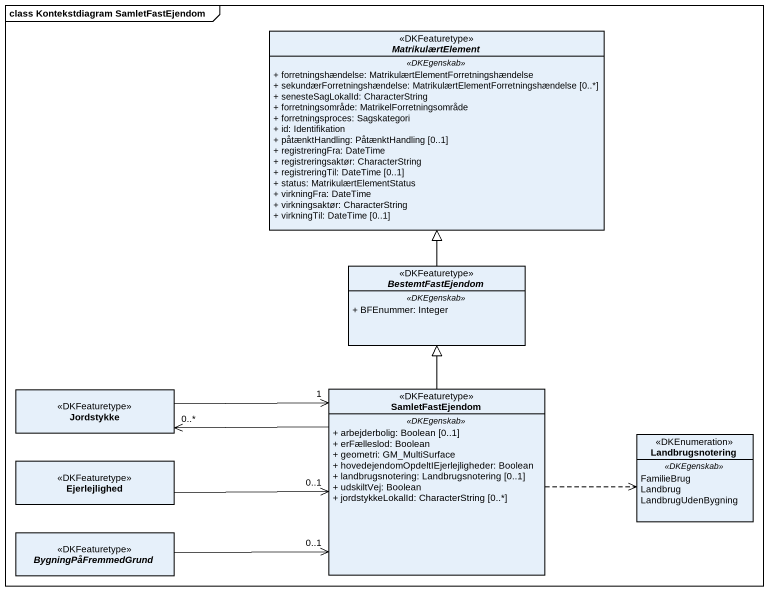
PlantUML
@startuml
mainframe class Kontekstdiagram SamletFastEjendom
hide circle
hide empty members
skinparam classAttributeIconSize 0
abstract class MatrikulærtElement <<DKFeaturetype>> {
  .. <<DKEgenskab>> ..
  + forretningshændelse: MatrikulærtElementForretningshændelse
  + sekundærForretningshændelse: MatrikulærtElementForretningshændelse [0..*]
  + senesteSagLokalId: CharacterString
  + forretningsområde: MatrikelForretningsområde
  + forretningsproces: Sagskategori
  + id: Identifikation
  + påtænktHandling: PåtænktHandling [0..1]
  + registreringFra: DateTime
  + registreringsaktør: CharacterString
  + registreringTil: DateTime [0..1]
  + status: MatrikulærtElementStatus
  + virkningFra: DateTime
  + virkningsaktør: CharacterString
  + virkningTil: DateTime [0..1]
}
abstract class BestemtFastEjendom <<DKFeaturetype>> {
  .. <<DKEgenskab>> ..
  + BFEnummer: Integer
}
class Jordstykke <<DKFeaturetype>>
class SamletFastEjendom <<DKFeaturetype>> {
  .. <<DKEgenskab>> ..
  + arbejderbolig: Boolean [0..1]
  + erFælleslod: Boolean
  + geometri: GM_MultiSurface
  + hovedejendomOpdeltIEjerlejligheder: Boolean
  + landbrugsnotering: Landbrugsnotering [0..1]
  + udskiltVej: Boolean
  + jordstykkeLokalId: CharacterString [0..*]
}
class Ejerlejlighed <<DKFeaturetype>>
enum Landbrugsnotering <<DKEnumeration>> {
  .. <<DKEgenskab>> ..
  FamilieBrug
  Landbrug
  LandbrugUdenBygning
}
abstract class BygningPåFremmedGrund <<DKFeaturetype>>
BestemtFastEjendom -up-|> MatrikulærtElement
Jordstykke -right-> "1" SamletFastEjendom
SamletFastEjendom -up-|> BestemtFastEjendom
SamletFastEjendom -left-> "0..*" Jordstykke
SamletFastEjendom .right.> Landbrugsnotering
Ejerlejlighed -right-> "0..1" SamletFastEjendom
BygningPåFremmedGrund -right-> "0..1" SamletFastEjendom
@enduml
